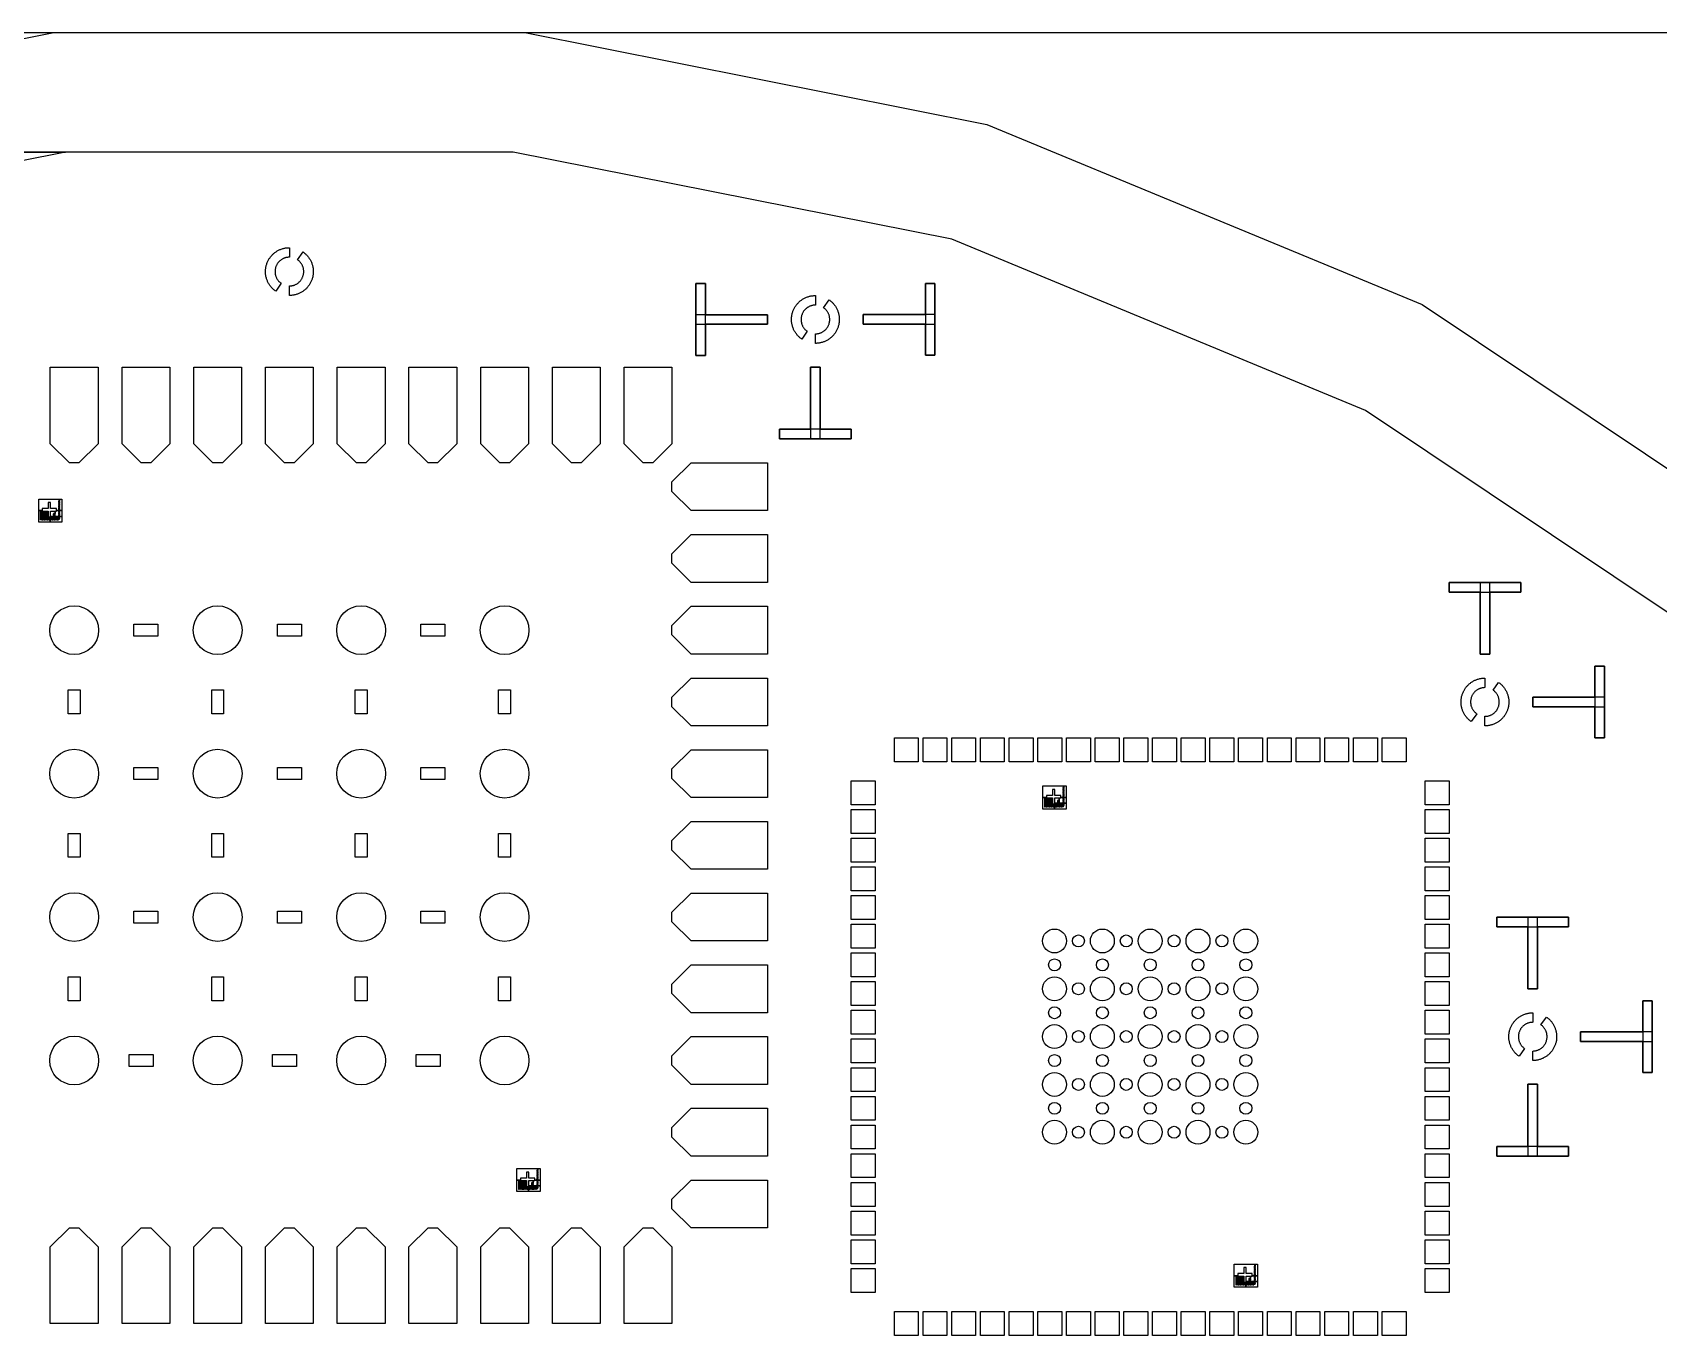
# Model space of a CAD drawing. Extents: x -17000 to 83000, y -61000 to 39000.
# Drawn here: x 27629 to 61629, y 11749 to 39000 of the extents above; entities that cross this region are included whole.
import ezdxf

# ---------------------------------------------------------------- set-up
doc = ezdxf.new("R2010")
doc.units = 0
doc.layers.add('Boundaries', color=3, linetype='CONTINUOUS')
doc.layers.add('Central Electrodes', color=2, linetype='CONTINUOUS')

# ---------------------------------------------------------------- blocks, each defined once
blk = doc.blocks.new('Half_moon_alignment1')
at = {"layer": 'Central Electrodes'}
for points in [[(-286.79, -409.58), (-299.5, -400.5), (-311.75, -391), (-324, -381), (-335.75, -370.75), (-347, -360), (-358, -349), (-368.75, -337.5), (-379.25, -326), (-389.25, -314), (-398.75, -301.5), (-408, -289), (-417, -276), (-425.25, -263), (-433.25, -249.5), (-441, -236), (-448, -222), (-454.75, -208), (-461, -193.5), (-466.75, -179), (-472.25, -164.5), (-477.25, -149.5), (-481.5, -134.5), (-485.5, -119.5), (-489, -104.25), (-492, -89), (-494.5, -73.5), (-496.75, -58), (-498.25, -42.5), (-499.25, -27), (-500, -11.25), (-500, 4.25), (-499.75, 20), (-498.75, 35.5), (-497.5, 51), (-495.5, 66.5), (-493.25, 82), (-490.5, 97.5), (-487.25, 112.75), (-483.5, 127.75), (-479.25, 143), (-474.5, 157.75), (-469.25, 172.5), (-463.75, 187), (-457.75, 201.5), (-451, 215.75), (-444.25, 229.75), (-436.75, 243.5), (-429, 257), (-420.75, 270.25), (-412, 283.25), (-403, 296), (-393.5, 308.5), (-383.75, 320.5), (-373.5, 332.5), (-363, 344), (-352, 355), (-340.75, 366), (-329.25, 376.5), (-317.25, 386.5), (-305, 396.25), (-292.5, 405.5), (-279.75, 414.5), (-266.5, 423), (-253.25, 431.25), (-239.75, 438.75), (-225.75, 446), (-211.75, 453), (-197.5, 459.25), (-183, 465.25), (-168.5, 470.75), (-153.75, 475.75), (-138.75, 480.5), (-123.75, 484.5), (-108.5, 488), (-93.25, 491.25), (-77.75, 494), (-62.25, 496.25), (-46.75, 497.75), (-31.25, 499), (-15.5, 499.75), (0, 500), (0, 300), (-12, 299.75), (-24, 299), (-36, 297.75), (-48, 296.25), (-59.75, 294), (-71.5, 291.25), (-83.25, 288.25), (-94.75, 284.75), (-106.25, 280.75), (-117.25, 276.25), (-128.25, 271.25), (-139, 265.75), (-149.75, 260), (-160, 253.75), (-170, 247.25), (-179.75, 240.25), (-189.25, 232.75), (-198.5, 225), (-207.5, 216.75), (-216, 208.25), (-224.25, 199.5), (-232, 190.25), (-239.5, 180.75), (-246.5, 171), (-253.25, 161), (-259.5, 150.75), (-265.25, 140.25), (-270.75, 129.5), (-275.75, 118.5), (-280.25, 107.25), (-284.25, 96), (-288, 84.5), (-291, 72.75), (-293.75, 61), (-296, 49.25), (-297.75, 37.25), (-299, 25.25), (-299.75, 13.25), (-300, 1.25), (-299.75, -10.75), (-299.25, -22.75), (-298, -34.75), (-296.25, -46.75), (-294.25, -58.75), (-291.75, -70.5), (-288.5, -82), (-285, -93.5), (-281, -105), (-276.75, -116.25), (-271.75, -127.25), (-266.5, -138), (-260.75, -148.5), (-254.5, -159), (-248, -169), (-241, -178.75), (-233.5, -188.25), (-225.75, -197.5), (-217.75, -206.5), (-209.25, -215), (-200.5, -223.25), (-191.25, -231.25), (-181.75, -238.75), (-172.07, -245.75)], [(0, -500), (0, -300), (12, -299.75), (24, -299), (36, -297.75), (48, -296.25), (59.75, -294), (71.5, -291.25), (83.25, -288.25), (94.75, -284.75), (106.25, -280.75), (117.25, -276.25), (128.25, -271.25), (139, -265.75), (149.75, -260), (160, -253.75), (170, -247.25), (179.75, -240.25), (189.25, -232.75), (198.5, -225), (207.5, -216.75), (216, -208.25), (224.25, -199.5), (232, -190.25), (239.5, -180.75), (246.5, -171), (253.25, -161), (259.5, -150.75), (265.25, -140.25), (270.75, -129.5), (275.75, -118.5), (280.25, -107.25), (284.25, -96), (288, -84.5), (291, -72.75), (293.75, -61), (296, -49.25), (297.75, -37.25), (299, -25.25), (299.75, -13.25), (300, -1.25), (299.75, 10.75), (299.25, 22.75), (298, 34.75), (296.25, 46.75), (294.25, 58.75), (291.75, 70.5), (288.5, 82), (285, 93.5), (281, 105), (276.75, 116.25), (271.75, 127.25), (266.5, 138), (260.75, 148.5), (254.5, 159), (248, 169), (241, 178.75), (233.5, 188.25), (225.75, 197.5), (217.75, 206.5), (209.25, 215), (200.5, 223.25), (191.25, 231.25), (181.75, 238.75), (172.07, 245.75), (286.79, 409.58), (299.5, 400.5), (311.75, 391), (324, 381), (335.75, 370.75), (347, 360), (358, 349), (368.75, 337.5), (379.25, 326), (389.25, 314), (398.75, 301.5), (408, 289), (417, 276), (425.25, 263), (433.25, 249.5), (441, 236), (448, 222), (454.75, 208), (461, 193.5), (466.75, 179), (472.25, 164.5), (477.25, 149.5), (481.5, 134.5), (485.5, 119.5), (489, 104.25), (492, 89), (494.5, 73.5), (496.75, 58), (498.25, 42.5), (499.25, 27), (500, 11.25), (500, -4.25), (499.75, -20), (498.75, -35.5), (497.5, -51), (495.5, -66.5), (493.25, -82), (490.5, -97.5), (487.25, -112.75), (483.5, -127.75), (479.25, -143), (474.5, -157.75), (469.25, -172.5), (463.75, -187), (457.75, -201.5), (451, -215.75), (444.25, -229.75), (436.75, -243.5), (429, -257), (420.75, -270.25), (412, -283.25), (403, -296), (393.5, -308.5), (383.75, -320.5), (373.5, -332.5), (363, -344), (352, -355), (340.75, -366), (329.25, -376.5), (317.25, -386.5), (305, -396.25), (292.5, -405.5), (279.75, -414.5), (266.5, -423), (253.25, -431.25), (239.75, -438.75), (225.75, -446), (211.75, -453), (197.5, -459.25), (183, -465.25), (168.5, -470.75), (153.75, -475.75), (138.75, -480.5), (123.75, -484.5), (108.5, -488), (93.25, -491.25), (77.75, -494), (62.25, -496.25), (46.75, -497.75), (31.25, -499), (15.5, -499.75)]]:
    blk.add_lwpolyline(points, close=True, dxfattribs=at)
blk = doc.blocks.new('BIG_photolith_alignment1')
at = {"layer": 'Central Electrodes'}
for points in [[(-225, -17.5), (-225, 225), (210, 225), (210, 190), (190, 190), (190, 185), (210, 185), (210, 180.5), (190, 180.5), (190, 175.5), (210, 175.5), (210, 171), (190, 171), (190, 166), (210, 166), (210, 161.5), (190, 161.5), (190, 156.5), (210, 156.5), (210, 152), (190, 152), (190, 147), (210, 147), (210, 142.5), (190, 142.5), (190, 137.5), (210, 137.5), (210, 133), (190, 133), (190, 128), (210, 128), (210, 123.5), (190, 123.5), (190, 118.5), (210, 118.5), (210, 114), (190, 114), (190, 109), (210, 109), (210, 104.5), (190, 104.5), (190, 99.5), (210, 99.5), (210, 95), (190, 95), (190, 90), (210, 90), (210, 85.5), (190, 85.5), (190, 80.5), (210, 80.5), (210, 76), (190, 76), (190, 71), (210, 71), (210, 66.5), (190, 66.5), (190, 61.5), (210, 61.5), (210, 57), (190, 57), (190, 52), (210, 52), (210, 47.5), (190, 47.5), (190, 42.5), (210, 42.5), (210, 38), (190, 38), (190, 33), (210, 33), (210, 28.5), (190, 28.5), (190, 23.5), (210, 23.5), (210, 19), (190, 19), (190, 14), (210, 14), (210, 9.5), (190, 9.5), (190, 4.5), (210, 4.5), (210, 0), (185, 0), (185, -5), (210, -5), (210, -9.5), (190, -9.5), (190, -14.5), (210, -14.5), (210, 225), (260, 225), (260, -17.5), (150, -17.5), (150, 25), (25, 25), (25, 150), (-25, 150), (-25, 25), (-150, 25), (-150, -17.5)], [(-225, -260), (-225, -17.5), (-185, -17.5), (-185, -190), (-190, -190), (-190, -210), (-185, -210), (-185, -17.5), (-175.5, -17.5), (-175.5, -190), (-180.5, -190), (-180.5, -210), (-175.5, -210), (-175.5, -17.5), (-166, -17.5), (-166, -190), (-171, -190), (-171, -210), (-166, -210), (-166, -17.5), (-156.5, -17.5), (-156.5, -190), (-161.5, -190), (-161.5, -210), (-156.5, -210), (-156.5, -17.5), (-150, -17.5), (-150, -25), (-147, -25), (-147, -190), (-152, -190), (-152, -210), (-147, -210), (-147, -25), (-137.5, -25), (-137.5, -190), (-142.5, -190), (-142.5, -210), (-137.5, -210), (-137.5, -25), (-128, -25), (-128, -190), (-133, -190), (-133, -210), (-128, -210), (-128, -25), (-118.5, -25), (-118.5, -190), (-123.5, -190), (-123.5, -210), (-118.5, -210), (-118.5, -25), (-109, -25), (-109, -190), (-114, -190), (-114, -210), (-109, -210), (-109, -25), (-99.5, -25), (-99.5, -190), (-104.5, -190), (-104.5, -210), (-99.5, -210), (-99.5, -25), (-90, -25), (-90, -190), (-95, -190), (-95, -210), (-90, -210), (-90, -25), (-80.5, -25), (-80.5, -190), (-85.5, -190), (-85.5, -210), (-80.5, -210), (-80.5, -25), (-71, -25), (-71, -190), (-76, -190), (-76, -210), (-71, -210), (-71, -25), (-61.5, -25), (-61.5, -190), (-66.5, -190), (-66.5, -210), (-61.5, -210), (-61.5, -25), (-52, -25), (-52, -190), (-57, -190), (-57, -210), (-52, -210), (-52, -25), (-42.5, -25), (-42.5, -190), (-47.5, -190), (-47.5, -210), (-42.5, -210), (-42.5, -25), (-33, -25), (-33, -190), (-38, -190), (-38, -210), (-33, -210), (-33, -25), (-25, -25), (-25, -150), (-23.5, -150), (-23.5, -190), (-28.5, -190), (-28.5, -210), (-23.5, -210), (-23.5, -150), (-14, -150), (-14, -190), (-19, -190), (-19, -210), (-14, -210), (-14, -150), (-4.5, -150), (-4.5, -190), (-9.5, -190), (-9.5, -210), (-4.5, -210), (-4.5, -150), (5, -150), (5, -185), (0, -185), (0, -210), (5, -210), (5, -150), (14.5, -150), (14.5, -190), (9.5, -190), (9.5, -210), (14.5, -210), (14.5, -150), (17.5, -150), (17.5, -260)], [(17.5, -260), (17.5, -150), (24, -150), (24, -190), (19, -190), (19, -210), (24, -210), (24, -150), (25, -150), (25, -138.75), (33.5, -138.75), (33.5, -190), (28.5, -190), (28.5, -210), (33.5, -210), (33.5, -138.75), (43, -138.75), (43, -190), (38, -190), (38, -210), (43, -210), (43, -138.75), (52.5, -138.75), (52.5, -190), (47.5, -190), (47.5, -210), (52.5, -210), (52.5, -138.75), (62, -138.75), (62, -190), (57, -190), (57, -210), (62, -210), (62, -138.75), (71.5, -138.75), (71.5, -190), (66.5, -190), (66.5, -210), (71.5, -210), (71.5, -138.75), (81, -138.75), (81, -190), (76, -190), (76, -210), (81, -210), (81, -138.75), (90.5, -138.75), (90.5, -190), (85.5, -190), (85.5, -210), (90.5, -210), (90.5, -138.75), (100, -138.75), (100, -190), (95, -190), (95, -210), (100, -210), (100, -138.75), (109.5, -138.75), (109.5, -190), (104.5, -190), (104.5, -210), (109.5, -210), (109.5, -138.75), (119, -138.75), (119, -190), (114, -190), (114, -210), (119, -210), (119, -138.75), (128.5, -138.75), (128.5, -190), (123.5, -190), (123.5, -210), (128.5, -210), (128.5, -138.75), (138, -138.75), (138, -190), (133, -190), (133, -210), (138, -210), (138, -138.75), (147.5, -138.75), (147.5, -190), (142.5, -190), (142.5, -210), (147.5, -210), (147.5, -138.75), (157, -138.75), (157, -190), (152, -190), (152, -210), (157, -210), (157, -138.75), (166.5, -138.75), (166.5, -190), (161.5, -190), (161.5, -210), (166.5, -210), (166.5, -138.75), (176, -138.75), (176, -190), (171, -190), (171, -210), (176, -210), (176, -138.75), (185.5, -138.75), (185.5, -190), (180.5, -190), (180.5, -210), (185.5, -210), (185.5, -138.75), (210, -138.75), (210, -142.5), (190, -142.5), (190, -147.5), (210, -147.5), (210, -152), (190, -152), (190, -157), (210, -157), (210, -161.5), (190, -161.5), (190, -166.5), (210, -166.5), (210, -171), (190, -171), (190, -176), (210, -176), (210, -180.5), (190, -180.5), (190, -185.5), (210, -185.5), (210, -190), (190, -190), (190, -210), (195, -210), (195, -195), (210, -195), (210, -138.75), (260, -138.75), (260, -260)], [(25, -138.75), (25, -25), (117.5, -25), (117.5, -77.5), (82.5, -77.5), (82.5, -122.5), (117.5, -122.5), (117.5, -25), (150, -25), (150, -17.5), (210, -17.5), (210, -19), (190, -19), (190, -24), (210, -24), (210, -28.5), (190, -28.5), (190, -33.5), (210, -33.5), (210, -38), (190, -38), (190, -43), (210, -43), (210, -47.5), (190, -47.5), (190, -52.5), (210, -52.5), (210, -57), (190, -57), (190, -62), (210, -62), (210, -66.5), (190, -66.5), (190, -71.5), (210, -71.5), (210, -76), (190, -76), (190, -81), (210, -81), (210, -85.5), (190, -85.5), (190, -90.5), (210, -90.5), (210, -95), (190, -95), (190, -100), (210, -100), (210, -104.5), (190, -104.5), (190, -109.5), (210, -109.5), (210, -114), (190, -114), (190, -119), (210, -119), (210, -123.5), (190, -123.5), (190, -128.5), (210, -128.5), (210, -133), (190, -133), (190, -138), (210, -138), (210, -17.5), (260, -17.5), (260, -138.75)], [(92.5, -117.5), (87.5, -112.5), (87.5, -87.5), (92.5, -82.5), (107.5, -82.5), (112.5, -87.5), (112.5, -112.5), (107.5, -117.5), (92.5, -117.5), (92.5, -110), (95, -112.5), (105, -112.5), (107.5, -110), (107.5, -90), (105, -87.5), (95, -87.5), (92.5, -90)]]:
    blk.add_lwpolyline(points, close=True, dxfattribs=at)

msp = doc.modelspace()

# ---------------------------------------------------------------- linework, layer by layer
at = {"layer": 'Boundaries'}
msp.add_lwpolyline([(-17000, -61000), (-17000, 39000), (83000, 39000), (83000, -61000)], close=True, dxfattribs=at)
at = {"layer": 'Central Electrodes'}
for points in [[(18415.538, 37078.528), (28075.43, 39000), (37924.57, 39000), (47584.462, 37078.528), (56683.881, 33309.425), (64873.142, 27837.536), (71837.536, 20873.142), (77309.425, 12683.881), (81078.528, 3584.462), (83000, -6075.43), (83000, -15924.57), (81078.528, -25584.462), (77309.425, -34683.881), (71837.536, -42873.142), (64873.142, -49837.536), (56683.881, -55309.425), (47584.462, -59078.528), (37924.57, -61000), (28075.43, -61000), (18415.538, -59078.528)], [(17018.848, 36500), (28321.658, 36500), (19144.761, 34674.602)], [(19144.761, -56674.602), (28321.658, -58500), (37678.342, -58500), (46855.239, -56674.602), (55499.687, -53093.954), (63279.485, -47895.659), (69895.659, -41279.485), (75093.954, -33499.687), (78674.602, -24855.239), (80500, -15678.342), (80500, -6321.658), (78674.602, 2855.239), (75093.954, 11499.687), (69895.659, 19279.485), (63279.485, 25895.659), (55499.687, 31093.954), (46855.239, 34674.602), (37678.342, 36500), (17018.848, 36500)], [(41499.865, 33748.084), (41499.865, 32248.084)], [(41699.865, 33748.084), (41499.865, 33748.084)], [(41699.865, 32248.084), (41699.865, 33748.084)], [(46500.136, 33749.027), (46300.136, 33749.027)], [(46300.136, 33749.027), (46300.136, 32249.027)], [(46500.136, 32249.027), (46500.136, 33749.027)], [(42999.865, 33098.084), (41499.865, 33098.084)], [(41499.865, 33098.084), (41499.865, 32898.084)], [(42999.865, 32898.084), (42999.865, 33098.084)], [(45000.136, 33099.027), (45000.136, 32899.027)], [(46500.136, 33099.027), (45000.136, 33099.027)], [(46500.136, 32899.027), (46500.136, 33099.027)], [(41499.865, 32898.084), (42999.865, 32898.084)], [(45000.136, 32899.027), (46500.136, 32899.027)], [(41499.865, 32248.084), (41699.865, 32248.084)], [(44099.137, 32001.916), (43899.137, 32001.916)], [(43899.137, 32001.916), (43899.137, 30501.916)], [(44099.137, 30501.916), (44099.137, 32001.916)], [(46300.136, 32249.027), (46500.136, 32249.027)], [(44749.137, 30701.916), (43249.137, 30701.916)], [(43249.137, 30701.916), (43249.137, 30501.916)], [(44749.137, 30501.916), (44749.137, 30701.916)], [(43249.137, 30501.916), (44749.137, 30501.916)], [(43899.137, 30501.916), (44099.137, 30501.916)], [(58749.865, 27498.084), (57249.865, 27498.084)], [(57249.865, 27498.084), (57249.865, 27298.084)], [(57249.865, 27298.084), (58749.865, 27298.084)], [(58099.865, 27498.084), (57899.865, 27498.084)], [(57899.865, 27498.084), (57899.865, 25998.084)], [(58099.865, 25998.084), (58099.865, 27498.084)], [(58749.865, 27298.084), (58749.865, 27498.084)], [(57899.865, 25998.084), (58099.865, 25998.084)], [(60500.136, 25749.027), (60300.136, 25749.027)], [(60300.136, 25749.027), (60300.136, 24249.027)], [(60500.136, 24249.027), (60500.136, 25749.027)], [(59000.136, 25099.027), (59000.136, 24899.027)], [(60500.136, 25099.027), (59000.136, 25099.027)], [(59000.136, 24899.027), (60500.136, 24899.027)], [(60500.136, 24899.027), (60500.136, 25099.027)], [(60300.136, 24249.027), (60500.136, 24249.027)], [(59749.865, 20498.084), (58249.865, 20498.084)], [(58249.865, 20498.084), (58249.865, 20298.084)], [(59099.865, 20498.084), (58899.865, 20498.084)], [(58899.865, 20498.084), (58899.865, 18998.084)], [(59099.865, 18998.084), (59099.865, 20498.084)], [(59749.865, 20298.084), (59749.865, 20498.084)], [(58249.865, 20298.084), (59749.865, 20298.084)], [(58899.865, 18998.084), (59099.865, 18998.084)], [(61300.136, 18749.027), (61300.136, 17249.027)], [(61500.136, 18749.027), (61300.136, 18749.027)], [(61500.136, 17249.027), (61500.136, 18749.027)], [(61500.136, 18099.027), (60000.136, 18099.027)], [(60000.136, 18099.027), (60000.136, 17899.027)], [(61500.136, 17899.027), (61500.136, 18099.027)], [(60000.136, 17899.027), (61500.136, 17899.027)], [(58899.137, 17001.916), (58899.137, 15501.916)], [(59099.137, 17001.916), (58899.137, 17001.916)], [(59099.137, 15501.916), (59099.137, 17001.916)], [(61300.136, 17249.027), (61500.136, 17249.027)], [(59749.137, 15701.916), (58249.137, 15701.916)], [(58249.137, 15701.916), (58249.137, 15501.916)], [(59749.137, 15501.916), (59749.137, 15701.916)], [(58249.137, 15501.916), (59749.137, 15501.916)], [(58899.137, 15501.916), (59099.137, 15501.916)]]:
    msp.add_lwpolyline(points, dxfattribs=at)
for points in [[(41499.865, 32248.084), (41499.865, 33748.084), (41699.865, 33748.084), (41699.865, 33098.084), (42999.865, 33098.084), (42999.865, 32898.084), (41699.865, 32898.084), (41699.865, 32248.084)], [(46300.136, 32249.027), (46300.136, 32899.027), (45000.136, 32899.027), (45000.136, 33099.027), (46300.136, 33099.027), (46300.136, 33749.027), (46500.136, 33749.027), (46500.136, 32249.027)], [(28400, 30000), (28000, 30400), (28000, 32000), (29000, 32000), (29000, 30400), (28600, 30000)], [(29900, 30000), (29500, 30400), (29500, 32000), (30500, 32000), (30500, 30400), (30100, 30000)], [(31400, 30000), (31000, 30400), (31000, 32000), (32000, 32000), (32000, 30400), (31600, 30000)], [(32900, 30000), (32500, 30400), (32500, 32000), (33500, 32000), (33500, 30400), (33100, 30000)], [(34400, 30000), (34000, 30400), (34000, 32000), (35000, 32000), (35000, 30400), (34600, 30000)], [(35900, 30000), (35500, 30400), (35500, 32000), (36500, 32000), (36500, 30400), (36100, 30000)], [(37400, 30000), (37000, 30400), (37000, 32000), (38000, 32000), (38000, 30400), (37600, 30000)], [(38900, 30000), (38500, 30400), (38500, 32000), (39500, 32000), (39500, 30400), (39100, 30000)], [(40400, 30000), (40000, 30400), (40000, 32000), (41000, 32000), (41000, 30400), (40600, 30000)], [(43249.137, 30501.916), (43249.137, 30701.916), (43899.137, 30701.916), (43899.137, 32001.916), (44099.137, 32001.916), (44099.137, 30701.916), (44749.137, 30701.916), (44749.137, 30501.916)], [(41400, 29000), (41000, 29400), (41000, 29600), (41400, 30000), (43000, 30000), (43000, 29000)], [(41400, 27500), (41000, 27900), (41000, 28100), (41400, 28500), (43000, 28500), (43000, 27500)], [(57899.865, 25998.084), (57899.865, 27298.084), (57249.865, 27298.084), (57249.865, 27498.084), (58749.865, 27498.084), (58749.865, 27298.084), (58099.865, 27298.084), (58099.865, 25998.084)], [(41400, 26000), (41000, 26400), (41000, 26600), (41400, 27000), (43000, 27000), (43000, 26000)], [(29750, 26375), (29750, 26625), (30250, 26625), (30250, 26375)], [(32750, 26375), (32750, 26625), (33250, 26625), (33250, 26375)], [(35750, 26375), (35750, 26625), (36250, 26625), (36250, 26375)], [(60300.136, 24249.027), (60300.136, 24899.027), (59000.136, 24899.027), (59000.136, 25099.027), (60300.136, 25099.027), (60300.136, 25749.027), (60500.136, 25749.027), (60500.136, 24249.027)], [(28375, 24750), (28375, 25250), (28625, 25250), (28625, 24750)], [(31375, 24750), (31375, 25250), (31625, 25250), (31625, 24750)], [(34375, 24750), (34375, 25250), (34625, 25250), (34625, 24750)], [(37375, 24750), (37375, 25250), (37625, 25250), (37625, 24750)], [(41400, 24500), (41000, 24900), (41000, 25100), (41400, 25500), (43000, 25500), (43000, 24500)], [(45650, 23750), (45650, 24250), (46150, 24250), (46150, 23750)], [(46250, 23750), (46250, 24250), (46750, 24250), (46750, 23750)], [(46850, 23750), (46850, 24250), (47350, 24250), (47350, 23750)], [(47450, 23750), (47450, 24250), (47950, 24250), (47950, 23750)], [(48050, 23750), (48050, 24250), (48550, 24250), (48550, 23750)], [(48650, 23750), (48650, 24250), (49150, 24250), (49150, 23750)], [(49250, 23750), (49250, 24250), (49750, 24250), (49750, 23750)], [(49850, 23750), (49850, 24250), (50350, 24250), (50350, 23750)], [(50450, 23750), (50450, 24250), (50950, 24250), (50950, 23750)], [(51050, 23750), (51050, 24250), (51550, 24250), (51550, 23750)], [(51650, 23750), (51650, 24250), (52150, 24250), (52150, 23750)], [(52250, 23750), (52250, 24250), (52750, 24250), (52750, 23750)], [(52850, 23750), (52850, 24250), (53350, 24250), (53350, 23750)], [(53450, 23750), (53450, 24250), (53950, 24250), (53950, 23750)], [(54050, 23750), (54050, 24250), (54550, 24250), (54550, 23750)], [(54650, 23750), (54650, 24250), (55150, 24250), (55150, 23750)], [(55250, 23750), (55250, 24250), (55750, 24250), (55750, 23750)], [(55850, 23750), (55850, 24250), (56350, 24250), (56350, 23750)], [(41400, 23000), (41000, 23400), (41000, 23600), (41400, 24000), (43000, 24000), (43000, 23000)], [(29750, 23375), (29750, 23625), (30250, 23625), (30250, 23375)], [(32750, 23375), (32750, 23625), (33250, 23625), (33250, 23375)], [(35750, 23375), (35750, 23625), (36250, 23625), (36250, 23375)], [(44750, 22850), (44750, 23350), (45250, 23350), (45250, 22850)], [(56750, 22850), (56750, 23350), (57250, 23350), (57250, 22850)], [(41400, 21500), (41000, 21900), (41000, 22100), (41400, 22500), (43000, 22500), (43000, 21500)], [(44750, 22250), (44750, 22750), (45250, 22750), (45250, 22250)], [(56750, 22250), (56750, 22750), (57250, 22750), (57250, 22250)], [(28375, 21750), (28375, 22250), (28625, 22250), (28625, 21750)], [(31375, 21750), (31375, 22250), (31625, 22250), (31625, 21750)], [(34375, 21750), (34375, 22250), (34625, 22250), (34625, 21750)], [(37375, 21750), (37375, 22250), (37625, 22250), (37625, 21750)], [(44750, 21650), (44750, 22150), (45250, 22150), (45250, 21650)], [(56750, 21650), (56750, 22150), (57250, 22150), (57250, 21650)], [(44750, 21050), (44750, 21550), (45250, 21550), (45250, 21050)], [(56750, 21050), (56750, 21550), (57250, 21550), (57250, 21050)], [(41400, 20000), (41000, 20400), (41000, 20600), (41400, 21000), (43000, 21000), (43000, 20000)], [(44750, 20450), (44750, 20950), (45250, 20950), (45250, 20450)], [(56750, 20450), (56750, 20950), (57250, 20950), (57250, 20450)], [(29750, 20375), (29750, 20625), (30250, 20625), (30250, 20375)], [(32750, 20375), (32750, 20625), (33250, 20625), (33250, 20375)], [(35750, 20375), (35750, 20625), (36250, 20625), (36250, 20375)], [(58899.865, 18998.084), (58899.865, 20298.084), (58249.865, 20298.084), (58249.865, 20498.084), (59749.865, 20498.084), (59749.865, 20298.084), (59099.865, 20298.084), (59099.865, 18998.084)], [(44750, 19850), (44750, 20350), (45250, 20350), (45250, 19850)], [(56750, 19850), (56750, 20350), (57250, 20350), (57250, 19850)], [(44750, 19250), (44750, 19750), (45250, 19750), (45250, 19250)], [(56750, 19250), (56750, 19750), (57250, 19750), (57250, 19250)], [(41400, 18500), (41000, 18900), (41000, 19100), (41400, 19500), (43000, 19500), (43000, 18500)], [(28375, 18750), (28375, 19250), (28625, 19250), (28625, 18750)], [(31375, 18750), (31375, 19250), (31625, 19250), (31625, 18750)], [(34375, 18750), (34375, 19250), (34625, 19250), (34625, 18750)], [(37375, 18750), (37375, 19250), (37625, 19250), (37625, 18750)], [(44750, 18650), (44750, 19150), (45250, 19150), (45250, 18650)], [(56750, 18650), (56750, 19150), (57250, 19150), (57250, 18650)], [(61300.136, 17249.027), (61300.136, 17899.027), (60000.136, 17899.027), (60000.136, 18099.027), (61300.136, 18099.027), (61300.136, 18749.027), (61500.136, 18749.027), (61500.136, 17249.027)], [(44750, 18050), (44750, 18550), (45250, 18550), (45250, 18050)], [(56750, 18050), (56750, 18550), (57250, 18550), (57250, 18050)], [(41400, 17000), (41000, 17400), (41000, 17600), (41400, 18000), (43000, 18000), (43000, 17000)], [(44750, 17450), (44750, 17950), (45250, 17950), (45250, 17450)], [(56750, 17450), (56750, 17950), (57250, 17950), (57250, 17450)], [(29650, 17375), (29650, 17625), (30150, 17625), (30150, 17375)], [(32650, 17375), (32650, 17625), (33150, 17625), (33150, 17375)], [(35650, 17375), (35650, 17625), (36150, 17625), (36150, 17375)], [(44750, 16850), (44750, 17350), (45250, 17350), (45250, 16850)], [(56750, 16850), (56750, 17350), (57250, 17350), (57250, 16850)], [(58249.137, 15501.916), (58249.137, 15701.916), (58899.137, 15701.916), (58899.137, 17001.916), (59099.137, 17001.916), (59099.137, 15701.916), (59749.137, 15701.916), (59749.137, 15501.916)], [(44750, 16250), (44750, 16750), (45250, 16750), (45250, 16250)], [(56750, 16250), (56750, 16750), (57250, 16750), (57250, 16250)], [(41400, 15500), (41000, 15900), (41000, 16100), (41400, 16500), (43000, 16500), (43000, 15500)], [(44750, 15650), (44750, 16150), (45250, 16150), (45250, 15650)], [(56750, 15650), (56750, 16150), (57250, 16150), (57250, 15650)], [(44750, 15050), (44750, 15550), (45250, 15550), (45250, 15050)], [(56750, 15050), (56750, 15550), (57250, 15550), (57250, 15050)], [(41400, 14000), (41000, 14400), (41000, 14600), (41400, 15000), (43000, 15000), (43000, 14000)], [(44750, 14450), (44750, 14950), (45250, 14950), (45250, 14450)], [(56750, 14450), (56750, 14950), (57250, 14950), (57250, 14450)], [(44750, 13850), (44750, 14350), (45250, 14350), (45250, 13850)], [(56750, 13850), (56750, 14350), (57250, 14350), (57250, 13850)], [(28000, 12000), (28000, 13600), (28400, 14000), (28600, 14000), (29000, 13600), (29000, 12000)], [(29500, 12000), (29500, 13600), (29900, 14000), (30100, 14000), (30500, 13600), (30500, 12000)], [(31000, 12000), (31000, 13600), (31400, 14000), (31600, 14000), (32000, 13600), (32000, 12000)], [(32500, 12000), (32500, 13600), (32900, 14000), (33100, 14000), (33500, 13600), (33500, 12000)], [(34000, 12000), (34000, 13600), (34400, 14000), (34600, 14000), (35000, 13600), (35000, 12000)], [(35500, 12000), (35500, 13600), (35900, 14000), (36100, 14000), (36500, 13600), (36500, 12000)], [(37000, 12000), (37000, 13600), (37400, 14000), (37600, 14000), (38000, 13600), (38000, 12000)], [(38500, 12000), (38500, 13600), (38900, 14000), (39100, 14000), (39500, 13600), (39500, 12000)], [(40000, 12000), (40000, 13600), (40400, 14000), (40600, 14000), (41000, 13600), (41000, 12000)], [(44750, 13250), (44750, 13750), (45250, 13750), (45250, 13250)], [(56750, 13250), (56750, 13750), (57250, 13750), (57250, 13250)], [(44750, 12650), (44750, 13150), (45250, 13150), (45250, 12650)], [(56750, 12650), (56750, 13150), (57250, 13150), (57250, 12650)], [(45650, 11750), (45650, 12250), (46150, 12250), (46150, 11750)], [(46250, 11750), (46250, 12250), (46750, 12250), (46750, 11750)], [(46850, 11750), (46850, 12250), (47350, 12250), (47350, 11750)], [(47450, 11750), (47450, 12250), (47950, 12250), (47950, 11750)], [(48050, 11750), (48050, 12250), (48550, 12250), (48550, 11750)], [(48650, 11750), (48650, 12250), (49150, 12250), (49150, 11750)], [(49250, 11750), (49250, 12250), (49750, 12250), (49750, 11750)], [(49850, 11750), (49850, 12250), (50350, 12250), (50350, 11750)], [(50450, 11750), (50450, 12250), (50950, 12250), (50950, 11750)], [(51050, 11750), (51050, 12250), (51550, 12250), (51550, 11750)], [(51650, 11750), (51650, 12250), (52150, 12250), (52150, 11750)], [(52250, 11750), (52250, 12250), (52750, 12250), (52750, 11750)], [(52850, 11750), (52850, 12250), (53350, 12250), (53350, 11750)], [(53450, 11750), (53450, 12250), (53950, 12250), (53950, 11750)], [(54050, 11750), (54050, 12250), (54550, 12250), (54550, 11750)], [(54650, 11750), (54650, 12250), (55150, 12250), (55150, 11750)], [(55250, 11750), (55250, 12250), (55750, 12250), (55750, 11750)], [(55850, 11750), (55850, 12250), (56350, 12250), (56350, 11750)]]:
    msp.add_lwpolyline(points, close=True, dxfattribs=at)
for centre, radius in [((28500, 26500), 510.252), ((31500, 26500), 510.252), ((34500, 26500), 510.252), ((37500, 26500), 510.252), ((28500, 23500), 510.252), ((31500, 23500), 510.252), ((34500, 23500), 510.252), ((37500, 23500), 510.252), ((28500, 20500), 510.252), ((31500, 20500), 510.252), ((34500, 20500), 510.252), ((37500, 20500), 510.252), ((49000, 20000), 250), ((49500, 20000), 125), ((50000, 20000), 250), ((50500, 20000), 125), ((51000, 20000), 250), ((51500, 20000), 125), ((52000, 20000), 250), ((52500, 20000), 125), ((53000, 20000), 250), ((49000, 19500), 125), ((50000, 19500), 125), ((51000, 19500), 125), ((52000, 19500), 125), ((53000, 19500), 125), ((49000, 19000), 250), ((49500, 19000), 125), ((50000, 19000), 250), ((50500, 19000), 125), ((51000, 19000), 250), ((51500, 19000), 125), ((52000, 19000), 250), ((52500, 19000), 125), ((53000, 19000), 250), ((49000, 18500), 125), ((50000, 18500), 125), ((51000, 18500), 125), ((52000, 18500), 125), ((53000, 18500), 125), ((49000, 18000), 250), ((49500, 18000), 125), ((50000, 18000), 250), ((50500, 18000), 125), ((51000, 18000), 250), ((51500, 18000), 125), ((52000, 18000), 250), ((52500, 18000), 125), ((53000, 18000), 250), ((28500, 17500), 510.252), ((31500, 17500), 510.252), ((34500, 17500), 510.252), ((37500, 17500), 510.252), ((49000, 17500), 125), ((50000, 17500), 125), ((51000, 17500), 125), ((52000, 17500), 125), ((53000, 17500), 125), ((49000, 17000), 250), ((49500, 17000), 125), ((50000, 17000), 250), ((50500, 17000), 125), ((51000, 17000), 250), ((51500, 17000), 125), ((52000, 17000), 250), ((52500, 17000), 125), ((53000, 17000), 250), ((49000, 16500), 125), ((50000, 16500), 125), ((51000, 16500), 125), ((52000, 16500), 125), ((53000, 16500), 125), ((49000, 16000), 250), ((49500, 16000), 125), ((50000, 16000), 250), ((50500, 16000), 125), ((51000, 16000), 250), ((51500, 16000), 125), ((52000, 16000), 250), ((52500, 16000), 125), ((53000, 16000), 250)]:
    msp.add_circle(centre, radius, dxfattribs=at)

# ---------------------------------------------------------------- block references
for name, p in [('Half_moon_alignment1', (33000, 34000)), ('Half_moon_alignment1', (43999.594, 32998.534)), ('BIG_photolith_alignment1', (27982.5, 29017.5)), ('Half_moon_alignment1', (57999.594, 24998.534)), ('BIG_photolith_alignment1', (48982.5, 23017.5)), ('Half_moon_alignment1', (58999.594, 17998.534)), ('BIG_photolith_alignment1', (37982.5, 15017.5)), ('BIG_photolith_alignment1', (52982.5, 13017.5))]:
    msp.add_blockref(name, p)

doc.saveas('drawing.dxf')
